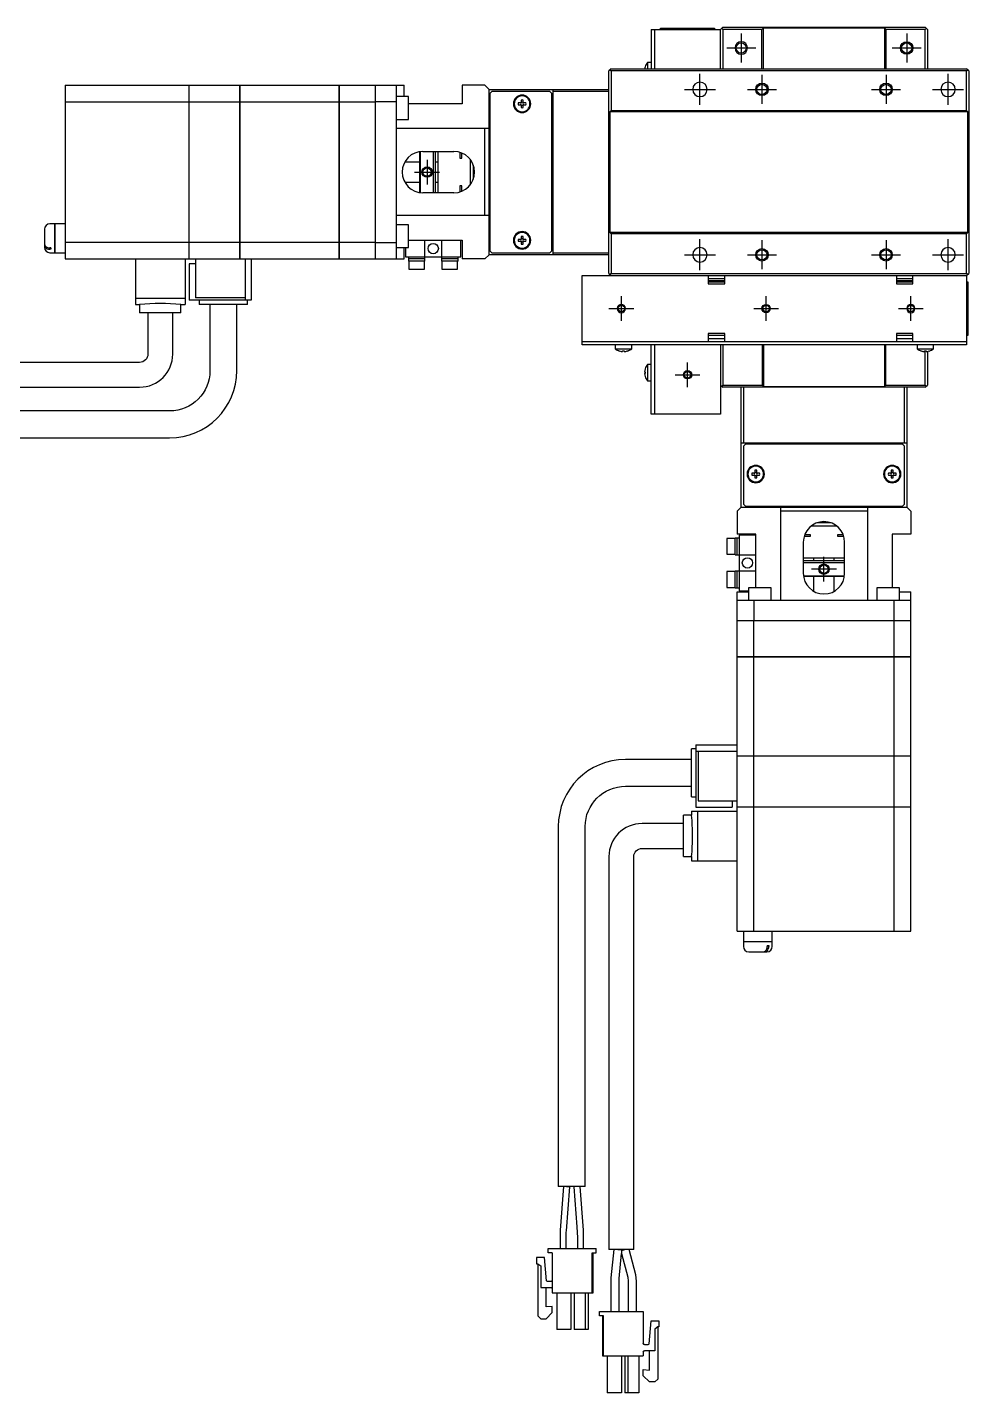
# Model space of a CAD drawing. Extents: x 0 to 870, y -8 to 523.
# Drawn here: x 642.4 to 870, y 98.7 to 428.8 of the extents above; entities that cross this region are included whole.
import ezdxf

# ---------------------------------------------------------------- set-up
doc = ezdxf.new("R2010")
doc.units = 0
doc.header["$LTSCALE"] = 0.5
doc.linetypes.add('CENTER', pattern=[50.8, 31.75, -6.35, 6.35, -6.35])
for name, color, linetype in [('MSM_CENTER', 1, 'CENTER'), ('MSM_CONTINUOUS', 7, 'CONTINUOUS'), ('MSM_NARROW', 5, 'CONTINUOUS')]:
    doc.layers.add(name, color=color, linetype=linetype)

msp = doc.modelspace()

# ---------------------------------------------------------------- linework, layer by layer
at = {"layer": 'MSM_CENTER'}
for p, q in [((815.05, 427.34), (815.05, 420.34)), ((855.05, 427.34), (855.05, 420.34)), ((811.55, 423.84), (818.55, 423.84)), ((851.55, 423.84), (858.55, 423.84)), ((805.05, 410.09), (805.05, 417.59)), ((820.05, 417.34), (820.05, 410.34)), ((850.05, 417.34), (850.05, 410.34)), ((865.05, 410.09), (865.05, 417.59)), ((801.3, 413.84), (808.8, 413.84)), ((816.55, 413.84), (823.55, 413.84)), ((846.55, 413.84), (853.55, 413.84)), ((861.3, 413.84), (868.8, 413.84)), ((739.05, 396.84), (739.05, 390.84)), ((736.05, 393.84), (742.05, 393.84)), ((805.05, 370.09), (805.05, 377.59)), ((820.05, 377.34), (820.05, 370.34)), ((850.05, 377.34), (850.05, 370.34)), ((865.05, 370.09), (865.05, 377.59)), ((801.3, 373.84), (808.8, 373.84)), ((816.55, 373.84), (823.55, 373.84)), ((846.55, 373.84), (853.55, 373.84)), ((861.3, 373.84), (868.8, 373.84)), ((786.05, 357.84), (786.05, 363.84)), ((821.05, 357.84), (821.05, 363.84)), ((856.05, 357.84), (856.05, 363.84)), ((783.05, 360.84), (789.05, 360.84)), ((818.05, 360.84), (824.05, 360.84)), ((853.05, 360.84), (859.05, 360.84)), ((802.05, 341.84), (802.05, 347.84)), ((799.05, 344.84), (805.05, 344.84)), ((835.05, 294.84), (835.05, 300.84)), ((838.05, 297.84), (832.05, 297.84))]:
    msp.add_line(p, q, dxfattribs=at)
at = {"layer": 'MSM_CONTINUOUS'}
for p, q in [((793.25, 428.34), (810.05, 428.34)), ((793.25, 428.34), (793.25, 418.84)), ((794.05, 428.34), (794.05, 418.84)), ((795.55, 428.34), (795.55, 428.64)), ((795.55, 428.64), (808.55, 428.64)), ((808.55, 428.64), (808.55, 428.34)), ((810.3, 428.59), (810.05, 428.34)), ((810.05, 418.84), (810.05, 428.34)), ((810.3, 428.59), (810.55, 428.84)), ((810.55, 428.34), (810.3, 428.59)), ((810.55, 428.84), (859.55, 428.84)), ((820.05, 428.34), (810.55, 428.34)), ((810.55, 428.34), (810.55, 418.84)), ((820.05, 428.34), (820.35, 428.64)), ((820.05, 418.84), (820.05, 428.34)), ((849.75, 428.64), (820.35, 428.64)), ((820.35, 428.64), (820.35, 418.84)), ((849.75, 428.64), (850.05, 428.34)), ((849.75, 418.84), (849.75, 428.64)), ((859.55, 428.34), (850.05, 428.34)), ((850.05, 418.84), (850.05, 428.34)), ((860.05, 428.34), (859.55, 428.84)), ((859.8, 428.59), (859.55, 428.34)), ((859.55, 418.84), (859.55, 428.34)), ((860.05, 428.34), (860.05, 418.84)), ((791.79, 419.29), (791.79, 419.27)), ((792.35, 420.34), (792.35, 418.84)), ((793.25, 420.34), (792.35, 420.34)), ((783.55, 418.84), (783.05, 418.34)), ((783.05, 369.34), (783.05, 418.34)), ((783.3, 418.59), (783.55, 418.34)), ((783.55, 418.84), (869.55, 418.84)), ((869.55, 418.34), (783.55, 418.34)), ((783.55, 418.34), (783.55, 408.74)), ((870.05, 418.34), (869.55, 418.84)), ((869.55, 418.34), (869.8, 418.59)), ((869.55, 408.74), (869.55, 418.34)), ((870.05, 418.34), (870.05, 369.34)), ((651.55, 414.84), (651.55, 372.84)), ((651.55, 414.84), (681.5, 414.84)), ((681.5, 372.84), (681.5, 414.84)), ((681.5, 414.79), (681.55, 414.79)), ((681.55, 372.84), (681.55, 414.84)), ((681.55, 414.84), (693.8, 414.84)), ((693.8, 372.84), (693.8, 414.84)), ((693.8, 414.79), (693.85, 414.79)), ((693.85, 372.84), (693.85, 414.84)), ((693.85, 414.84), (717.8, 414.84)), ((717.8, 372.84), (717.8, 414.84)), ((717.8, 414.79), (717.85, 414.79)), ((717.85, 372.84), (717.85, 414.84)), ((717.85, 414.84), (733.55, 414.84)), ((726.55, 414.84), (726.55, 372.84)), ((731.55, 414.84), (731.55, 372.84)), ((733.55, 412.09), (733.55, 414.84)), ((747.55, 414.84), (747.55, 410.34)), ((753.05, 414.84), (747.55, 414.84)), ((754.05, 413.84), (753.05, 414.84)), ((754.05, 373.84), (754.05, 413.84)), ((754.05, 413.84), (783.05, 413.84)), ((754.75, 413.34), (754.25, 412.84)), ((754.25, 412.84), (754.25, 374.84)), ((768.75, 413.34), (754.75, 413.34)), ((769.25, 412.84), (768.75, 413.34)), ((769.25, 374.84), (769.25, 412.84)), ((769.55, 373.84), (769.55, 413.84)), ((783.05, 413.34), (769.55, 413.34)), ((651.55, 410.81), (681.5, 410.81)), ((681.5, 410.56), (681.55, 410.56)), ((681.55, 410.81), (693.8, 410.81)), ((693.8, 410.56), (693.85, 410.56)), ((693.85, 410.81), (717.8, 410.81)), ((717.8, 410.56), (717.85, 410.56)), ((717.85, 410.81), (726.55, 410.81)), ((731.55, 410.84), (726.55, 410.84)), ((734.55, 412.09), (731.55, 412.09)), ((734.55, 406.59), (734.55, 412.09)), ((747.55, 410.34), (734.55, 410.34)), ((761.81, 410.58), (761.13, 410.58)), ((761.13, 410.1), (761.81, 410.1)), ((761.81, 411.26), (761.81, 410.58)), ((761.81, 410.1), (761.81, 409.42)), ((762.29, 410.58), (762.29, 411.26)), ((762.97, 410.58), (762.29, 410.58)), ((762.29, 409.42), (762.29, 410.1)), ((762.29, 410.1), (762.97, 410.1)), ((731.55, 406.59), (734.55, 406.59)), ((754.25, 408.09), (754.05, 408.09)), ((769.55, 408.09), (769.25, 408.09)), ((769.55, 407.59), (769.25, 407.59)), ((783.25, 408.44), (783.55, 408.74)), ((783.25, 408.44), (783.25, 379.24)), ((869.85, 408.44), (783.25, 408.44)), ((783.55, 408.74), (869.55, 408.74)), ((869.55, 408.74), (869.85, 408.44)), ((869.85, 379.24), (869.85, 408.44)), ((754.05, 404.34), (731.55, 404.34)), ((753.05, 383.34), (753.05, 404.34)), ((754.25, 403.84), (754.05, 403.84)), ((754.25, 401.34), (754.05, 401.34)), ((769.25, 402.09), (769.55, 402.09)), ((733.72, 396.34), (737.25, 396.34)), ((737.25, 398.78), (737.25, 388.91)), ((737.45, 388.88), (737.45, 398.81)), ((738.05, 398.84), (745.55, 398.84)), ((740.55, 398.84), (740.55, 388.84)), ((741.05, 398.84), (741.05, 388.84)), ((741.05, 396.34), (741.75, 396.34)), ((741.75, 388.84), (741.75, 398.84)), ((746.95, 398.64), (746.95, 397.17)), ((746.95, 397.19), (747.45, 397.19)), ((746.95, 397.17), (747.45, 397.17)), ((747.45, 397.17), (747.45, 398.47)), ((749.45, 396.97), (749.45, 390.71)), ((769.35, 398.84), (769.25, 398.84)), ((769.35, 388.84), (769.35, 398.84)), ((769.55, 398.64), (769.35, 398.84)), ((750.25, 395.55), (750.25, 392.14)), ((750.25, 395.09), (750.39, 395.09)), ((737.25, 391.34), (733.72, 391.34)), ((741.75, 391.34), (741.05, 391.34)), ((746.95, 390.51), (746.95, 389.04)), ((747.45, 390.51), (746.95, 390.51)), ((747.45, 390.49), (746.95, 390.49)), ((747.45, 389.22), (747.45, 390.51)), ((750.39, 392.59), (750.25, 392.59)), ((745.55, 388.84), (738.05, 388.84)), ((754.05, 386.34), (754.25, 386.34)), ((769.25, 388.84), (769.35, 388.84)), ((769.35, 388.84), (769.55, 389.04)), ((754.05, 383.34), (731.55, 383.34)), ((754.05, 383.84), (754.25, 383.84)), ((769.55, 385.59), (769.25, 385.59)), ((646.55, 380.04), (646.55, 375.64)), ((649, 381.34), (647.85, 381.34)), ((649, 381.34), (649, 374.34)), ((649.05, 381.29), (649, 381.29)), ((649.05, 381.34), (649.05, 374.34)), ((651.55, 381.34), (649.05, 381.34)), ((734.55, 381.09), (731.55, 381.09)), ((734.55, 375.59), (734.55, 381.09)), ((769.25, 380.09), (769.55, 380.09)), ((651.55, 376.87), (681.5, 376.87)), ((681.5, 377.13), (681.55, 377.13)), ((681.55, 376.87), (693.8, 376.87)), ((693.8, 377.13), (693.85, 377.13)), ((693.85, 376.87), (717.8, 376.87)), ((717.8, 377.13), (717.85, 377.13)), ((717.85, 376.87), (726.55, 376.87)), ((726.55, 376.84), (731.55, 376.84)), ((734.55, 377.34), (747.55, 377.34)), ((738.55, 372.34), (738.55, 377.34)), ((742.55, 377.34), (742.55, 372.34)), ((747.25, 373.34), (747.25, 377.34)), ((747.55, 377.34), (747.55, 372.84)), ((754.05, 379.59), (754.25, 379.59)), ((761.81, 377.58), (761.13, 377.58)), ((761.13, 377.1), (761.81, 377.1)), ((761.81, 378.26), (761.81, 377.58)), ((761.81, 377.1), (761.81, 376.42)), ((762.29, 377.58), (762.29, 378.26)), ((762.97, 377.58), (762.29, 377.58)), ((762.29, 376.42), (762.29, 377.1)), ((762.29, 377.1), (762.97, 377.1)), ((769.25, 379.59), (769.55, 379.59)), ((783.55, 378.94), (783.25, 379.24)), ((869.85, 379.24), (783.25, 379.24)), ((783.55, 378.94), (783.55, 369.34)), ((869.55, 378.94), (783.55, 378.94)), ((869.85, 379.24), (869.55, 378.94)), ((869.55, 369.34), (869.55, 378.94)), ((648.05, 375.55), (647.85, 375.55)), ((648.05, 375.2), (647.85, 375.2)), ((647.85, 374.34), (649, 374.34)), ((648.05, 375.55), (648.05, 375.2)), ((649, 374.39), (649.05, 374.39)), ((649.05, 374.34), (651.55, 374.34)), ((731.55, 375.59), (734.55, 375.59)), ((733.55, 372.84), (733.55, 375.59)), ((733.85, 375.59), (733.85, 373.34)), ((733.85, 373.34), (747.25, 373.34)), ((734.55, 373.34), (734.55, 372.34)), ((746.55, 372.34), (746.55, 373.34)), ((753.05, 372.84), (754.05, 373.84)), ((783.05, 373.84), (754.05, 373.84)), ((754.25, 374.84), (754.75, 374.34)), ((754.75, 374.34), (768.75, 374.34)), ((768.75, 374.34), (769.25, 374.84)), ((769.55, 374.34), (783.05, 374.34)), ((651.55, 372.84), (681.5, 372.84)), ((668.55, 372.84), (668.55, 361.85)), ((680.55, 372.84), (680.55, 361.85)), ((681.5, 372.89), (681.55, 372.89)), ((681.55, 372.84), (717.8, 372.84)), ((683.05, 371.64), (681.55, 371.64)), ((681.55, 371.64), (681.55, 362.84)), ((683.05, 372.84), (683.05, 363.44)), ((693.8, 372.89), (693.85, 372.89)), ((695.05, 372.84), (695.05, 362.84)), ((696.55, 372.84), (696.55, 362.84)), ((717.8, 372.89), (717.85, 372.89)), ((717.85, 372.84), (733.55, 372.84)), ((738.55, 372.84), (734.55, 372.84)), ((738.55, 372.34), (734.55, 372.34)), ((734.65, 372.34), (734.65, 370.34)), ((734.65, 370.34), (738.45, 370.34)), ((738.45, 370.34), (738.45, 372.34)), ((746.55, 372.84), (742.55, 372.84)), ((746.55, 372.34), (742.55, 372.34)), ((742.65, 372.34), (742.65, 370.34)), ((742.65, 370.34), (746.45, 370.34)), ((746.45, 370.34), (746.45, 372.34)), ((753.05, 372.84), (747.55, 372.84)), ((776.55, 352.04), (776.55, 368.84)), ((776.55, 368.84), (869.55, 368.84)), ((783.05, 369.34), (783.55, 368.84)), ((783.55, 369.34), (783.3, 369.09)), ((783.55, 369.34), (869.55, 369.34)), ((807.05, 368.84), (807.05, 366.84)), ((811.05, 368.04), (807.05, 368.04)), ((811.05, 367.54), (807.05, 367.54)), ((807.05, 367.34), (811.05, 367.34)), ((807.05, 366.84), (811.05, 366.84)), ((811.05, 366.84), (811.05, 368.84)), ((852.55, 368.84), (852.55, 366.84)), ((856.55, 368.04), (852.55, 368.04)), ((856.55, 367.54), (852.55, 367.54)), ((852.55, 367.34), (856.55, 367.34)), ((852.55, 366.84), (856.55, 366.84)), ((856.55, 366.84), (856.55, 368.84)), ((869.55, 368.84), (870.05, 369.34)), ((869.8, 369.09), (869.55, 369.34)), ((869.55, 368.84), (869.55, 352.04)), ((869.55, 367.34), (869.85, 367.34)), ((869.85, 367.34), (869.85, 354.34)), ((680.55, 363.27), (668.55, 363.27)), ((695.05, 363.44), (683.05, 363.44)), ((668.55, 361.85), (669.55, 361.85)), ((669.55, 361.85), (669.55, 359.84)), ((679.55, 359.84), (669.55, 359.84)), ((671.55, 359.84), (671.55, 349.84)), ((677.55, 349.84), (677.55, 359.84)), ((679.55, 361.85), (680.55, 361.85)), ((679.55, 359.84), (679.55, 361.85)), ((696.55, 362.84), (681.55, 362.84)), ((683.98, 362.84), (683.98, 361.84)), ((695.62, 361.84), (683.98, 361.84)), ((686.55, 361.84), (686.55, 345.84)), ((693.05, 345.84), (693.05, 361.84)), ((695.62, 361.84), (695.62, 362.84)), ((811.05, 354.84), (807.05, 354.84)), ((807.05, 354.84), (807.05, 352.84)), ((811.05, 354.34), (807.05, 354.34)), ((807.05, 353.64), (811.05, 353.64)), ((811.05, 352.84), (811.05, 354.84)), ((856.55, 354.84), (852.55, 354.84)), ((852.55, 354.84), (852.55, 352.84)), ((856.55, 354.34), (852.55, 354.34)), ((852.55, 353.64), (856.55, 353.64)), ((856.55, 352.84), (856.55, 354.84)), ((869.85, 354.34), (869.55, 354.34)), ((869.55, 352.84), (776.55, 352.84)), ((869.55, 352.04), (776.55, 352.04)), ((784.55, 352.04), (784.55, 351.14)), ((784.55, 351.14), (788.55, 351.14)), ((785.6, 350.59), (785.62, 350.59)), ((786.35, 350.59), (786.75, 350.59)), ((786.35, 350.45), (786.35, 350.59)), ((786.75, 350.59), (786.75, 350.45)), ((787.48, 350.59), (787.5, 350.59)), ((788.55, 351.14), (788.55, 352.04)), ((793.25, 335.34), (793.25, 352.04)), ((794.05, 352.04), (794.05, 335.34)), ((810.05, 352.04), (810.05, 335.34)), ((810.55, 352.04), (810.55, 342.34)), ((820.15, 342.34), (820.15, 352.04)), ((820.45, 352.04), (820.45, 342.04)), ((849.65, 352.04), (849.65, 342.04)), ((849.95, 352.04), (849.95, 342.34)), ((857.55, 352.04), (857.55, 351.14)), ((857.55, 351.14), (861.55, 351.14)), ((858.6, 350.59), (858.62, 350.59)), ((859.35, 350.59), (859.75, 350.59)), ((859.35, 350.45), (859.35, 350.59)), ((859.55, 342.34), (859.55, 350.59)), ((859.75, 350.59), (859.75, 350.45)), ((860.05, 350.49), (860.05, 342.34)), ((860.48, 350.59), (860.5, 350.59)), ((861.55, 351.14), (861.55, 352.04)), ((669.55, 347.84), (574.55, 347.84)), ((792.35, 347.34), (792.35, 343.34)), ((793.25, 347.34), (792.35, 347.34)), ((791.66, 345.54), (791.79, 345.54)), ((791.79, 345.14), (791.66, 345.14)), ((791.79, 346.29), (791.79, 346.27)), ((791.79, 345.54), (791.79, 345.14)), ((791.79, 344.41), (791.79, 344.39)), ((792.35, 343.34), (793.25, 343.34)), ((574.55, 341.84), (669.55, 341.84)), ((810.05, 342.34), (810.55, 341.84)), ((810.3, 342.09), (810.55, 342.34)), ((810.55, 342.34), (820.15, 342.34)), ((859.55, 341.84), (810.55, 341.84)), ((815.05, 312.84), (815.05, 341.84)), ((815.55, 341.84), (815.55, 328.34)), ((820.45, 342.04), (820.15, 342.34)), ((820.45, 342.04), (849.65, 342.04)), ((849.95, 342.34), (849.65, 342.04)), ((849.95, 342.34), (859.55, 342.34)), ((854.55, 328.34), (854.55, 341.84)), ((855.05, 341.84), (855.05, 312.84)), ((859.55, 342.34), (859.8, 342.09)), ((859.55, 341.84), (860.05, 342.34)), ((676.8, 336.09), (589.8, 336.09)), ((810.05, 335.34), (793.25, 335.34)), ((589.8, 329.59), (676.8, 329.59)), ((855.05, 328.34), (815.05, 328.34)), ((816.05, 328.04), (815.55, 327.54)), ((815.55, 327.54), (815.55, 313.54)), ((854.05, 328.04), (816.05, 328.04)), ((820.8, 328.34), (820.8, 328.04)), ((821.3, 328.34), (821.3, 328.04)), ((826.8, 328.04), (826.8, 328.34)), ((830.25, 328.34), (830.05, 328.14)), ((840.05, 328.14), (830.05, 328.14)), ((830.05, 328.14), (830.05, 328.04)), ((840.05, 328.14), (839.85, 328.34)), ((840.05, 328.04), (840.05, 328.14)), ((843.3, 328.34), (843.3, 328.04)), ((848.8, 328.04), (848.8, 328.34)), ((849.3, 328.04), (849.3, 328.34)), ((854.55, 327.54), (854.05, 328.04)), ((854.55, 313.54), (854.55, 327.54)), ((818.31, 321.08), (817.63, 321.08)), ((817.63, 320.6), (818.31, 320.6)), ((818.31, 321.76), (818.31, 321.08)), ((818.31, 320.6), (818.31, 319.92)), ((818.79, 321.08), (818.79, 321.76)), ((819.47, 321.08), (818.79, 321.08)), ((818.79, 319.92), (818.79, 320.6)), ((818.79, 320.6), (819.47, 320.6)), ((851.31, 321.08), (850.63, 321.08)), ((850.63, 320.6), (851.31, 320.6)), ((851.31, 321.76), (851.31, 321.08)), ((851.31, 320.6), (851.31, 319.92)), ((851.79, 321.08), (851.79, 321.76)), ((852.47, 321.08), (851.79, 321.08)), ((851.79, 320.6), (852.47, 320.6)), ((851.79, 319.92), (851.79, 320.6)), ((815.05, 312.84), (814.05, 311.84)), ((814.05, 311.84), (814.05, 306.34)), ((815.05, 312.84), (855.05, 312.84)), ((815.55, 313.54), (816.05, 313.04)), ((816.05, 313.04), (854.05, 313.04)), ((820.8, 313.04), (820.8, 312.84)), ((824.55, 312.84), (824.55, 290.34)), ((845.55, 311.84), (824.55, 311.84)), ((825.05, 313.04), (825.05, 312.84)), ((827.55, 313.04), (827.55, 312.84)), ((842.55, 312.84), (842.55, 313.04)), ((845.05, 312.84), (845.05, 313.04)), ((845.55, 312.84), (845.55, 290.34)), ((849.3, 312.84), (849.3, 313.04)), ((854.05, 313.04), (854.55, 313.54)), ((856.05, 311.84), (855.05, 312.84)), ((856.05, 311.84), (856.05, 306.34)), ((838.18, 308.24), (831.92, 308.24)), ((836.75, 309.04), (833.34, 309.04)), ((833.8, 309.18), (833.8, 309.04)), ((836.3, 309.04), (836.3, 309.18)), ((811.55, 305.24), (811.55, 301.44)), ((813.55, 305.24), (811.55, 305.24)), ((813.55, 301.34), (813.55, 305.34)), ((814.55, 305.34), (813.55, 305.34)), ((818.55, 306.34), (814.05, 306.34)), ((814.05, 301.34), (814.05, 305.34)), ((814.55, 306.04), (814.55, 292.64)), ((818.55, 306.04), (814.55, 306.04)), ((818.55, 293.34), (818.55, 306.34)), ((830.05, 304.34), (830.05, 296.84)), ((831.71, 305.74), (830.25, 305.74)), ((830.42, 306.24), (831.71, 306.24)), ((831.7, 306.24), (831.7, 305.74)), ((831.71, 306.24), (831.71, 305.74)), ((838.38, 306.24), (839.67, 306.24)), ((838.38, 305.74), (838.38, 306.24)), ((839.85, 305.74), (838.38, 305.74)), ((838.4, 305.74), (838.4, 306.24)), ((840.05, 296.84), (840.05, 304.34)), ((851.55, 306.34), (851.55, 293.34)), ((856.05, 306.34), (851.55, 306.34)), ((811.55, 301.44), (813.55, 301.44)), ((813.55, 301.34), (818.55, 301.34)), ((830.05, 300.54), (840.05, 300.54)), ((832.55, 300.54), (832.55, 299.84)), ((837.55, 299.84), (837.55, 300.54)), ((811.55, 297.24), (811.55, 293.44)), ((813.55, 297.24), (811.55, 297.24)), ((813.55, 293.34), (813.55, 297.34)), ((818.55, 297.34), (813.55, 297.34)), ((814.05, 293.34), (814.05, 297.34)), ((840.05, 299.84), (830.05, 299.84)), ((840.05, 299.34), (830.05, 299.34)), ((830.08, 296.24), (840.01, 296.24)), ((839.98, 296.04), (830.11, 296.04)), ((832.55, 296.04), (832.55, 292.51)), ((837.55, 292.51), (837.55, 296.04)), ((811.55, 293.44), (813.55, 293.44)), ((813.55, 293.34), (814.55, 293.34)), ((814.05, 276.64), (814.05, 292.34)), ((814.05, 292.34), (816.8, 292.34)), ((814.55, 292.64), (816.8, 292.64)), ((822.3, 293.34), (816.8, 293.34)), ((816.8, 293.34), (816.8, 290.34)), ((822.3, 290.34), (822.3, 293.34)), ((853.3, 293.34), (847.8, 293.34)), ((847.8, 293.34), (847.8, 290.34)), ((853.3, 290.34), (853.3, 293.34)), ((853.3, 292.34), (856.05, 292.34)), ((856.05, 276.64), (856.05, 292.34)), ((814.05, 290.34), (856.05, 290.34)), ((818.05, 290.34), (818.05, 285.34)), ((852.05, 285.34), (852.05, 290.34)), ((856.05, 285.34), (814.05, 285.34)), ((818.08, 276.64), (818.08, 285.34)), ((852.02, 276.64), (852.02, 285.34)), ((856.05, 276.64), (814.05, 276.64)), ((856.05, 276.59), (814.05, 276.59)), ((814.05, 240.34), (814.05, 276.59)), ((814.1, 276.59), (814.1, 276.64)), ((818.08, 252.64), (818.08, 276.59)), ((818.33, 276.59), (818.33, 276.64)), ((851.76, 276.59), (851.76, 276.64)), ((852.02, 252.64), (852.02, 276.59)), ((856, 276.59), (856, 276.64)), ((856.05, 252.64), (856.05, 276.59)), ((803.05, 242.77), (803.05, 254.41)), ((804.05, 254.41), (803.05, 254.41)), ((804.05, 255.34), (804.05, 240.34)), ((804.05, 255.34), (814.05, 255.34)), ((803.05, 251.84), (787.05, 251.84)), ((804.05, 253.84), (814.05, 253.84)), ((804.65, 253.84), (804.65, 241.84)), ((856.05, 252.64), (814.05, 252.64)), ((856.05, 252.59), (814.05, 252.59)), ((814.1, 252.59), (814.1, 252.64)), ((818.08, 240.34), (818.08, 252.59)), ((818.33, 252.59), (818.33, 252.64)), ((851.76, 252.59), (851.76, 252.64)), ((852.02, 240.34), (852.02, 252.59)), ((856, 252.59), (856, 252.64)), ((856.05, 240.34), (856.05, 252.59)), ((787.05, 245.34), (803.05, 245.34)), ((803.05, 242.77), (804.05, 242.77)), ((804.65, 241.84), (814.05, 241.84)), ((812.85, 241.84), (812.85, 240.34)), ((801.05, 228.34), (801.05, 238.34)), ((803.05, 238.34), (801.05, 238.34)), ((803.05, 239.34), (814.05, 239.34)), ((803.05, 239.34), (803.05, 238.34)), ((804.05, 240.34), (812.85, 240.34)), ((804.48, 239.34), (804.48, 227.34)), ((856.05, 240.34), (814.05, 240.34)), ((814.05, 210.34), (814.05, 240.29)), ((856.05, 240.29), (814.05, 240.29)), ((814.1, 240.29), (814.1, 240.34)), ((818.08, 210.34), (818.08, 240.29)), ((818.33, 240.29), (818.33, 240.34)), ((851.76, 240.29), (851.76, 240.34)), ((852.02, 210.34), (852.02, 240.29)), ((856, 240.29), (856, 240.34)), ((856.05, 210.34), (856.05, 240.29)), ((770.8, 235.59), (770.8, 148.59)), ((777.3, 148.59), (777.3, 235.59)), ((801.05, 236.34), (791.05, 236.34)), ((783.05, 228.34), (783.05, 133.34)), ((789.05, 133.34), (789.05, 228.34)), ((791.05, 230.34), (801.05, 230.34)), ((801.05, 228.34), (803.05, 228.34)), ((803.05, 228.34), (803.05, 227.34)), ((803.05, 227.34), (814.05, 227.34)), ((814.05, 210.34), (856.05, 210.34)), ((815.55, 210.34), (815.55, 207.84)), ((822.55, 207.84), (822.55, 210.34)), ((815.55, 207.84), (822.55, 207.84)), ((815.55, 207.79), (815.55, 206.64)), ((815.55, 207.79), (822.55, 207.79)), ((815.6, 207.84), (815.6, 207.79)), ((816.85, 205.34), (821.25, 205.34)), ((821.34, 206.84), (821.69, 206.84)), ((821.34, 206.84), (821.34, 206.64)), ((821.69, 206.84), (821.69, 206.64)), ((822.5, 207.79), (822.5, 207.84)), ((822.55, 206.64), (822.55, 207.79)), ((777.3, 148.59), (770.8, 148.59)), ((772.05, 148.59), (771.25, 138.02)), ((772.8, 148.59), (773.55, 148.54)), ((773.55, 148.54), (773.52, 148.59)), ((776.89, 138.05), (776.05, 148.59)), ((772.75, 137.91), (773.55, 148.54)), ((774.55, 148.53), (775.32, 138.85)), ((775.32, 138.85), (775.42, 136.22)), ((771.22, 137.22), (771.22, 133.59)), ((772.72, 133.59), (772.72, 137.22)), ((775.42, 136.22), (775.42, 133.59)), ((776.92, 133.59), (776.92, 137.19)), ((768.35, 133.59), (779.95, 133.59)), ((768.35, 132.59), (768.35, 133.59)), ((769.35, 132.59), (768.35, 132.59)), ((769.35, 132.59), (769.35, 122.89)), ((778.95, 132.59), (779.95, 132.59)), ((778.95, 122.89), (778.95, 132.59)), ((779.2, 122.89), (779.2, 132.59)), ((779.95, 132.59), (779.95, 133.59)), ((789.05, 133.34), (783.05, 133.34)), ((784.19, 133.34), (783.54, 126.53)), ((785.2, 133.34), (786.19, 133.25)), ((785.53, 126.34), (786.11, 132.4)), ((786.05, 133.12), (786.9, 133.34)), ((786.05, 133.12), (786.11, 132.4)), ((786.11, 132.4), (787.59, 126.71)), ((786.18, 133.16), (786.19, 133.25)), ((789.53, 127.21), (787.93, 133.34)), ((767.46, 131.39), (765.55, 131.39)), ((765.55, 131.39), (765.55, 129.89)), ((765.55, 129.89), (765.85, 129.89)), ((765.85, 129.89), (766.55, 129.39)), ((765.85, 129.89), (765.85, 117.29)), ((766.55, 129.39), (766.55, 124.14)), ((767.95, 125.82), (767.46, 131.39)), ((769.05, 125.64), (768.15, 125.64)), ((783.54, 126.53), (783.52, 126.25)), ((783.52, 126.25), (783.52, 118.34)), ((785.52, 126.25), (785.53, 126.34)), ((785.52, 118.34), (785.52, 126.25)), ((787.59, 126.71), (787.72, 125.7)), ((787.72, 125.7), (787.72, 118.34)), ((789.72, 125.7), (789.53, 127.21)), ((789.72, 118.34), (789.72, 125.7)), ((766.55, 124.14), (769.05, 124.14)), ((767.85, 119.46), (767.85, 124.14)), ((769.35, 122.89), (779.2, 122.89)), ((770.45, 122.89), (770.45, 113.99)), ((773.85, 122.89), (773.85, 113.99)), ((774.65, 122.89), (774.65, 113.99)), ((777.3, 122.89), (777.3, 113.99)), ((778.05, 122.89), (778.05, 113.99)), ((769.35, 119.59), (767.85, 119.46)), ((769.35, 118.09), (769.35, 119.59)), ((765.85, 117.29), (766.55, 116.59)), ((766.55, 116.59), (767.85, 116.59)), ((767.85, 116.59), (769.35, 118.09)), ((780.75, 117.34), (780.75, 118.34)), ((780.75, 118.34), (791.35, 118.34)), ((781.75, 117.34), (780.75, 117.34)), ((781.5, 117.34), (781.5, 107.64)), ((781.75, 107.64), (781.75, 117.34)), ((791.35, 118.34), (791.35, 110.69)), ((791.35, 118.34), (791.35, 110.69)), ((792.75, 110.57), (793.23, 116.14)), ((793.23, 116.14), (795.15, 116.14)), ((795.15, 116.14), (795.15, 114.64)), ((795.15, 116.14), (795.15, 114.64)), ((773.85, 113.99), (770.45, 113.99)), ((778.05, 113.99), (774.65, 113.99)), ((794.85, 114.64), (794.15, 114.14)), ((794.85, 114.64), (794.15, 114.14)), ((794.15, 114.14), (794.15, 108.89)), ((794.15, 114.14), (794.15, 108.89)), ((795.15, 114.64), (794.85, 114.64)), ((794.85, 114.64), (794.85, 102.04)), ((794.85, 114.64), (794.85, 102.04)), ((791.35, 110.69), (791.35, 110.69)), ((791.65, 110.39), (792.55, 110.39)), ((781.5, 107.64), (791.35, 107.64)), ((782.65, 107.64), (782.65, 98.74)), ((786.05, 107.64), (786.05, 98.74)), ((786.05, 107.64), (786.05, 98.74)), ((786.85, 107.64), (786.85, 98.74)), ((787.6, 107.64), (787.6, 98.74)), ((790.25, 107.64), (790.25, 98.74)), ((790.25, 107.64), (790.25, 98.74)), ((791.35, 108.59), (791.35, 108.6)), ((791.35, 108.59), (791.35, 107.64)), ((791.35, 108.59), (791.35, 107.64)), ((794.15, 108.89), (791.65, 108.89)), ((792.85, 104.21), (792.85, 108.89)), ((791.35, 102.84), (791.35, 104.34)), ((791.35, 104.34), (792.85, 104.21)), ((791.35, 104.34), (792.85, 104.21)), ((792.85, 101.34), (791.35, 102.84)), ((794.15, 101.34), (792.85, 101.34)), ((794.85, 102.04), (794.15, 101.34)), ((794.85, 102.04), (794.15, 101.34)), ((786.05, 98.74), (782.65, 98.74)), ((790.25, 98.74), (786.85, 98.74))]:
    msp.add_line(p, q, dxfattribs=at)
for centre, radius in [((815.05, 423.84), 1.23), ((855.05, 423.84), 1.23), ((820.05, 413.84), 1.23), ((850.05, 413.84), 1.23), ((739.05, 393.84), 1.01), ((740.55, 375.34), 1.25), ((820.05, 373.84), 1.23), ((850.05, 373.84), 1.23), ((786.05, 360.84), 0.783), ((821.05, 360.84), 0.783), ((856.05, 360.84), 0.783), ((802.05, 344.84), 0.783), ((816.55, 299.34), 1.25), ((835.05, 297.84), 1.01)]:
    msp.add_circle(centre, radius, dxfattribs=at)
at = {"layer": 'MSM_CONTINUOUS', "extrusion": (0, 0, -1)}
for centre, radius in [((-805.05, 413.84), 1.75), ((-865.05, 413.84), 1.75), ((-762.05, 410.34), 2.1), ((-762.05, 410.34), 1.9), ((-762.05, 377.34), 2.1), ((-762.05, 377.34), 1.9), ((-805.05, 373.84), 1.75), ((-865.05, 373.84), 1.75), ((-818.55, 320.84), 2.1), ((-818.55, 320.84), 1.9), ((-851.55, 320.84), 2.1), ((-851.55, 320.84), 1.9)]:
    msp.add_circle(centre, radius, dxfattribs=at)
at = {"layer": 'MSM_CONTINUOUS'}
for centre, radius, start, end in [((794.85, 418.34), 3.19, 163.0947, 170.9929), ((794.85, 418.34), 3.2, 141.3178, 162.73), ((762.05, 410.34), 0.95, 165.3667, 194.6333), ((762.05, 410.34), 0.365, 138.8496, 221.1504), ((762.05, 410.34), 0.95, 75.3667, 104.6333), ((762.05, 410.34), 0.365, 48.8496, 131.1504), ((762.05, 410.34), 0.365, 228.8496, 311.1504), ((762.05, 410.34), 0.95, 255.3667, 284.6333), ((762.05, 410.34), 0.365, 318.8496, 41.1504), ((762.05, 410.34), 0.95, 345.3667, 14.6333), ((738.05, 393.84), 5, 90, 270), ((745.55, 393.84), 5, 270, 90), ((647.85, 380.04), 1.3, 90, 180), ((647.3, 376.49), 0.754, 185.8166, 221.8939), ((762.05, 377.34), 0.95, 165.3667, 194.6333), ((762.05, 377.34), 0.365, 138.8496, 221.1504), ((762.05, 377.34), 0.95, 75.3667, 104.6333), ((762.05, 377.34), 0.365, 48.8496, 131.1504), ((762.05, 377.34), 0.365, 228.8496, 311.1504), ((762.05, 377.34), 0.95, 255.3667, 284.6333), ((762.05, 377.34), 0.365, 318.8496, 41.1504), ((762.05, 377.34), 0.95, 345.3667, 14.6333), ((647.3, 376.14), 0.751, 181.7681, 218.8955), ((647.85, 375.64), 1.3, 180, 270), ((647.77, 376.6), 1.41, 221.3743, 272.8178), ((647.76, 376.93), 1.39, 222.8199, 273.04), ((674.55, 302.06), 60, 85.2198, 94.7802), ((786.55, 353.64), 3.2, 231.3178, 252.73), ((786.55, 353.64), 3.19, 253.0947, 266.4096), ((786.55, 353.64), 3.19, 273.5904, 286.9053), ((786.55, 353.64), 3.2, 287.27, 308.6822), ((859.55, 353.64), 3.2, 231.3178, 252.73), ((859.55, 353.64), 3.19, 253.0947, 266.4096), ((859.55, 353.64), 3.19, 273.5904, 286.9053), ((859.55, 353.64), 3.2, 287.27, 308.6822), ((669.55, 349.84), 8, 270, 0), ((794.85, 345.34), 3.2, 141.3178, 162.73), ((676.8, 345.84), 16.25, 270, 0), ((794.85, 345.34), 3.19, 163.0947, 176.4096), ((794.85, 345.34), 3.19, 183.5904, 196.9053), ((794.85, 345.34), 3.2, 197.27, 218.6822), ((818.55, 320.84), 0.95, 165.3667, 194.6333), ((818.55, 320.84), 0.365, 138.8496, 221.1504), ((818.55, 320.84), 0.95, 75.3667, 104.6333), ((818.55, 320.84), 0.365, 48.8496, 131.1504), ((818.55, 320.84), 0.365, 228.8496, 311.1504), ((818.55, 320.84), 0.365, 318.8496, 41.1504), ((818.55, 320.84), 0.95, 345.3667, 14.6333), ((851.55, 320.84), 0.95, 165.3667, 194.6333), ((851.55, 320.84), 0.365, 138.8496, 221.1504), ((851.55, 320.84), 0.95, 75.3667, 104.6333), ((851.55, 320.84), 0.365, 48.8496, 131.1504), ((851.55, 320.84), 0.365, 228.8496, 311.1504), ((851.55, 320.84), 0.365, 318.8496, 41.1504), ((851.55, 320.84), 0.95, 345.3667, 14.6333), ((818.55, 320.84), 0.95, 255.3667, 284.6333), ((851.55, 320.84), 0.95, 255.3667, 284.6333), ((835.05, 304.34), 5, 0, 180), ((835.05, 296.84), 5, 180, 0), ((787.05, 235.59), 16.25, 90, 180), ((743, 233.33), 60.26, 0.0102, 4.77), ((791.05, 228.34), 8, 90, 180), ((743.03, 233.35), 60.23, 355.2289, 359.9909), ((816.85, 206.64), 1.3, 180, 270), ((820.39, 206.1), 0.754, 275.8166, 311.8939), ((820.75, 206.09), 0.751, 271.7681, 308.8955), ((819.96, 206.55), 1.39, 312.8199, 3.04), ((820.29, 206.56), 1.41, 311.3743, 2.8178), ((821.25, 206.64), 1.3, 270, 360), ((774.63, 148.53), 0.0773, 129.0479, 179.5838), ((781.97, 137.22), 10.75, 175.7108, 180), ((766.17, 137.19), 10.75, 360, 4.548), ((791.65, 110.69), 0.3, 180, 270), ((791.65, 110.69), 0.3, 180, 270), ((792.55, 110.59), 0.2, 270, 355), ((791.65, 108.59), 0.3, 90, 180)]:
    msp.add_arc(centre, radius, start, end, dxfattribs=at)
at = {"layer": 'MSM_CONTINUOUS', "extrusion": (0, 0, -1)}
for centre, radius, start, end in [((-669.55, 349.84), 2, 180, 270), ((-676.8, 345.84), 9.75, 180, 270), ((-787.05, 235.59), 9.75, 0, 90), ((-791.05, 228.34), 2, 0, 90), ((-781.97, 137.22), 9.25, 0, 4.2892), ((-768.15, 125.84), 0.2, 270, 355), ((-769.05, 125.94), 0.3, 180, 270), ((-769.05, 123.84), 0.3, 90, 180), ((-791.65, 110.69), 0.3, 270, 0), ((-791.65, 110.69), 0.3, 270, 0), ((-791.65, 108.59), 0.3, 0, 90), ((-791.65, 108.59), 0.3, 0, 90)]:
    msp.add_arc(centre, radius, start, end, dxfattribs=at)
at = {"layer": 'MSM_NARROW', "extrusion": (0, 0, -1)}
for centre, radius in [((-815.05, 423.84), 1.5), ((-786.05, 360.84), 1), ((-856.05, 360.84), 1)]:
    msp.add_circle(centre, radius, dxfattribs=at)
at = {"layer": 'MSM_NARROW'}
for centre, radius in [((855.05, 423.84), 1.5), ((820.05, 413.84), 1.5), ((850.05, 413.84), 1.5), ((739.05, 393.84), 1.25), ((820.05, 373.84), 1.5), ((850.05, 373.84), 1.5), ((821.05, 360.84), 1), ((802.05, 344.84), 1), ((835.05, 297.84), 1.25)]:
    msp.add_circle(centre, radius, dxfattribs=at)

doc.saveas('drawing.dxf')
